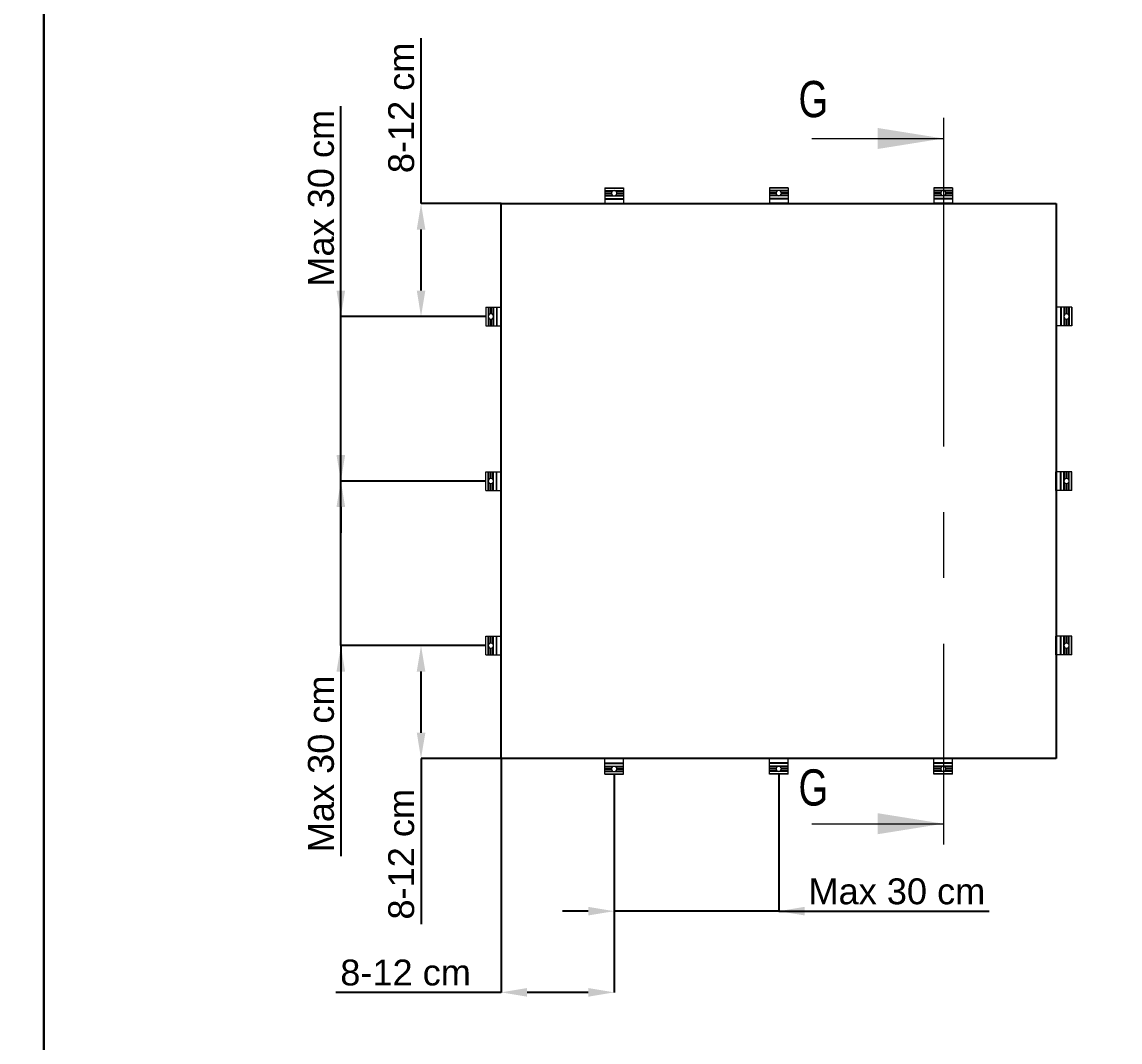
# Model space of a CAD drawing. Header units: millimetres. Extents: x 1277 to 3999, y 63 to 707.
# Drawn here: x 3787.1 to 3893.1, y 550.9 to 649.4 of the extents above; entities that cross this region are included whole.
import ezdxf

# ---------------------------------------------------------------- set-up
doc = ezdxf.new("R2010")
doc.units = ezdxf.units.MM
doc.linetypes.add('CENTER', pattern=[50.8, 31.75, -6.35, 6.35, -6.35])
doc.layers.add('ANTET', color=7, linetype='Continuous')
doc.layers.add('ANTET_K', color=179, linetype='Continuous')
doc.styles.add('SLDTEXTSTYLE3', font='TXT', dxfattribs={"width": 0.75})
doc.dimstyles.new('ISO-25$0', dxfattribs={"dimtxt": 2.5, "dimasz": 2.5, "dimexe": 1.25, "dimexo": 0.625, "dimtad": 1, "dimtxsty": 'Standard', "dimcen": 2.5, "dimadec": 0, "dimazin": 0, "dimtfac": 1, "dimtmove": 0, "dimatfit": 3, "dimfxl": 1, "dimarcsym": 0})

# ---------------------------------------------------------------- blocks, each defined once
blk = doc.blocks.new('*D41')
at = {"color": 0, "linetype": 'ByBlock', "lineweight": -2, "ltscale": 0.5}
for p, q in [((-181.9, 222.34), (-181.9, 238.33)), ((-174.15, 222.34), (-181.9, 222.34)), ((-181.9, 213.94), (-181.9, 219.84)), ((-175.65, 211.44), (-181.9, 211.44))]:
    blk.add_line(p, q, dxfattribs=at)
at = {"color": 0}
for points in [[(-181.48, 219.84), (-182.31, 219.84), (-181.9, 222.34)], [(-182.31, 213.94), (-181.48, 213.94), (-181.9, 211.44)]]:
    blk.add_solid(points, dxfattribs=at)
at = {"layer": 'Defpoints', "color": 0}
for p in [(-181.9, 222.34), (-174.15, 222.34), (-175.65, 211.44)]:
    blk.add_point(p, dxfattribs=at)
at = {"color": 0, "linetype": 'ByBlock', "insert": (-183.8, 231.59), "char_height": 2.5, "attachment_point": 5, "rotation": 90}
blk.add_mtext('{\\fArial|b0|i0|c0|p0;8-12 cm}', dxfattribs=at)
blk = doc.blocks.new('*D43')
at = {"color": 0, "linetype": 'ByBlock', "lineweight": -2, "ltscale": 0.5}
for p, q in [((-175.65, 179.65), (-181.9, 179.65)), ((-181.9, 171.24), (-181.9, 177.15)), ((-174.15, 168.74), (-181.9, 168.74)), ((-181.9, 168.74), (-181.9, 152.75))]:
    blk.add_line(p, q, dxfattribs=at)
at = {"color": 0}
for points in [[(-181.48, 177.15), (-182.31, 177.15), (-181.9, 179.65)], [(-182.31, 171.24), (-181.48, 171.24), (-181.9, 168.74)]]:
    blk.add_solid(points, dxfattribs=at)
at = {"layer": 'Defpoints', "color": 0}
for p in [(-181.9, 179.65), (-175.65, 179.65), (-174.15, 168.74)]:
    blk.add_point(p, dxfattribs=at)
at = {"color": 0, "linetype": 'ByBlock', "insert": (-183.8, 159.5), "char_height": 2.5, "attachment_point": 5, "rotation": 90}
blk.add_mtext('{\\fArial|b0|i0|c0|p0;8-12 cm}', dxfattribs=at)
blk = doc.blocks.new('*D40')
at = {"color": 0, "linetype": 'ByBlock', "lineweight": -2, "ltscale": 0.5}
for p, q in [((-189.64, 198.05), (-189.64, 200.55)), ((-175.65, 195.55), (-189.64, 195.55)), ((-189.64, 179.65), (-189.64, 195.55)), ((-181.9, 179.65), (-189.64, 179.65)), ((-189.64, 179.65), (-189.64, 159.32)), ((-189.64, 177.15), (-189.64, 174.65))]:
    blk.add_line(p, q, dxfattribs=at)
at = {"color": 0}
for points in [[(-190.06, 198.05), (-189.23, 198.05), (-189.64, 195.55)], [(-189.23, 177.15), (-190.06, 177.15), (-189.64, 179.65)]]:
    blk.add_solid(points, dxfattribs=at)
at = {"layer": 'Defpoints', "color": 0}
for p in [(-189.64, 195.55), (-175.65, 195.55), (-181.9, 179.65)]:
    blk.add_point(p, dxfattribs=at)
at = {"color": 0, "linetype": 'ByBlock', "insert": (-191.55, 168.23), "char_height": 2.5, "attachment_point": 5, "rotation": 90}
blk.add_mtext('{\\fArial|b0|i0|c0|p0;Max 30 cm}', dxfattribs=at)
blk = doc.blocks.new('*D42')
at = {"color": 0, "linetype": 'ByBlock', "lineweight": -2, "ltscale": 0.5}
for p, q in [((-189.64, 211.44), (-189.64, 231.77)), ((-189.64, 213.94), (-189.64, 216.44)), ((-181.9, 211.44), (-189.64, 211.44)), ((-189.64, 195.55), (-189.64, 211.44)), ((-175.65, 195.55), (-189.64, 195.55)), ((-189.64, 193.05), (-189.64, 190.55))]:
    blk.add_line(p, q, dxfattribs=at)
at = {"color": 0}
for points in [[(-190.06, 213.94), (-189.23, 213.94), (-189.64, 211.44)], [(-189.23, 193.05), (-190.06, 193.05), (-189.64, 195.55)]]:
    blk.add_solid(points, dxfattribs=at)
at = {"layer": 'Defpoints', "color": 0}
for p in [(-189.64, 211.44), (-181.9, 211.44), (-175.65, 195.55)]:
    blk.add_point(p, dxfattribs=at)
at = {"color": 0, "linetype": 'ByBlock', "insert": (-191.55, 222.86), "char_height": 2.5, "attachment_point": 5, "rotation": 90}
blk.add_mtext('{\\fArial|b0|i0|c0|p0;Max 30 cm}', dxfattribs=at)
blk = doc.blocks.new('*D44')
at = {"color": 0, "linetype": 'ByBlock', "lineweight": -2, "ltscale": 0.5}
for p, q in [((-174.15, 168.74), (-174.15, 146.16)), ((-163.25, 167.24), (-163.25, 146.16)), ((-174.15, 146.16), (-190.14, 146.16)), ((-165.75, 146.16), (-171.65, 146.16))]:
    blk.add_line(p, q, dxfattribs=at)
at = {"color": 0}
for points in [[(-171.65, 146.58), (-171.65, 145.74), (-174.15, 146.16)], [(-165.75, 145.74), (-165.75, 146.58), (-163.25, 146.16)]]:
    blk.add_solid(points, dxfattribs=at)
at = {"layer": 'Defpoints', "color": 0}
for p in [(-174.15, 168.74), (-163.25, 167.24), (-174.15, 146.16)]:
    blk.add_point(p, dxfattribs=at)
at = {"color": 0, "linetype": 'ByBlock', "insert": (-183.39, 148.06), "char_height": 2.5, "attachment_point": 5}
blk.add_mtext('{\\fArial|b0|i0|c0|p0;8-12 cm}', dxfattribs=at)
blk = doc.blocks.new('*D45')
at = {"color": 0, "linetype": 'ByBlock', "lineweight": -2, "ltscale": 0.5}
for p, q in [((-163.25, 167.24), (-163.25, 154)), ((-147.35, 167.24), (-147.35, 154)), ((-165.75, 154), (-168.25, 154)), ((-147.35, 154), (-163.25, 154)), ((-147.35, 154), (-127.02, 154)), ((-144.85, 154), (-142.35, 154))]:
    blk.add_line(p, q, dxfattribs=at)
at = {"color": 0}
for points in [[(-165.75, 153.59), (-165.75, 154.42), (-163.25, 154)], [(-144.85, 154.42), (-144.85, 153.59), (-147.35, 154)]]:
    blk.add_solid(points, dxfattribs=at)
at = {"layer": 'Defpoints', "color": 0}
for p in [(-163.25, 167.24), (-147.35, 167.24), (-163.25, 154)]:
    blk.add_point(p, dxfattribs=at)
at = {"color": 0, "linetype": 'ByBlock', "insert": (-135.94, 155.9), "char_height": 2.5, "attachment_point": 5}
blk.add_mtext('{\\fArial|b0|i0|c0|p0;Max 30 cm}', dxfattribs=at)
blk = doc.blocks.new('MN60SC.S.1')
at = {"layer": 'ANTET_K', "color": 252}
blk.add_lwpolyline([(9907.25, 888.56), (9907.25, 1185.56), (10117.25, 1185.56), (10117.25, 888.56)], close=True, dxfattribs=at)
blk = doc.blocks.new('Cam1ç.d')
at = {"color": 0, "linetype": 'CENTER', "lineweight": 0}
blk.add_line((-131.448, 230.633), (-131.448, 160.449), dxfattribs=at)
at = {"color": 7, "linetype": 'Continuous', "lineweight": 0}
for p, q in [((-144.148, 228.633), (-131.448, 228.633)), ((-144.148, 162.449), (-131.448, 162.449))]:
    blk.add_line(p, q, dxfattribs=at)
at = {"color": 7, "linetype": 'Continuous', "lineweight": 15}
for p, q in [((-164.149, 223.851), (-162.349, 223.851)), ((-164.149, 223.851), (-164.149, 223.831)), ((-164.149, 223.831), (-162.349, 223.831)), ((-164.149, 223.831), (-164.149, 223.609)), ((-162.349, 223.851), (-162.349, 223.831)), ((-162.349, 223.831), (-162.349, 223.609)), ((-146.449, 223.851), (-148.249, 223.851)), ((-148.249, 223.851), (-148.249, 223.831)), ((-146.449, 223.831), (-148.249, 223.831)), ((-148.249, 223.831), (-148.249, 223.609)), ((-146.449, 223.851), (-146.449, 223.831)), ((-146.449, 223.831), (-146.449, 223.609)), ((-130.559, 223.851), (-132.359, 223.851)), ((-132.359, 223.851), (-132.359, 223.831)), ((-130.559, 223.831), (-132.359, 223.831)), ((-132.359, 223.831), (-132.359, 223.609)), ((-130.559, 223.851), (-130.559, 223.831)), ((-130.559, 223.831), (-130.559, 223.609)), ((-164.149, 223.609), (-162.349, 223.609)), ((-164.149, 223.609), (-164.149, 223.565)), ((-164.149, 223.565), (-163.378, 223.565)), ((-164.149, 223.565), (-164.149, 223.551)), ((-164.149, 223.551), (-163.399, 223.551)), ((-164.149, 223.551), (-164.149, 223.381)), ((-164.149, 223.381), (-163.497, 223.381)), ((-164.149, 223.381), (-164.149, 223.351)), ((-164.149, 223.351), (-163.499, 223.351)), ((-164.149, 223.351), (-164.149, 223.321)), ((-164.149, 223.321), (-163.497, 223.321)), ((-164.149, 223.321), (-164.149, 223.151)), ((-164.149, 223.151), (-163.399, 223.151)), ((-164.149, 223.151), (-164.149, 223.137)), ((-164.149, 223.137), (-163.378, 223.137)), ((-164.149, 223.137), (-164.149, 223.092)), ((-164.149, 223.092), (-162.349, 223.092)), ((-164.149, 223.092), (-164.149, 222.351)), ((-164.149, 222.821), (-162.349, 222.821)), ((-164.149, 222.821), (-164.149, 222.802)), ((-164.149, 222.802), (-162.349, 222.802)), ((-164.149, 222.802), (-164.149, 222.793)), ((-164.149, 222.793), (-162.349, 222.793)), ((-164.149, 222.793), (-164.149, 222.775)), ((-164.149, 222.775), (-162.349, 222.775)), ((-163.12, 223.565), (-162.349, 223.565)), ((-163.12, 223.137), (-162.349, 223.137)), ((-163.099, 223.551), (-162.349, 223.551)), ((-163.099, 223.151), (-162.349, 223.151)), ((-163.001, 223.381), (-162.349, 223.381)), ((-163.001, 223.321), (-162.349, 223.321)), ((-162.999, 223.351), (-162.349, 223.351)), ((-162.349, 223.609), (-162.349, 223.565)), ((-162.349, 223.565), (-162.349, 223.551)), ((-162.349, 223.551), (-162.349, 223.381)), ((-162.349, 223.381), (-162.349, 223.351)), ((-162.349, 223.351), (-162.349, 223.321)), ((-162.349, 223.321), (-162.349, 223.151)), ((-162.349, 223.151), (-162.349, 223.137)), ((-162.349, 223.137), (-162.349, 223.092)), ((-162.349, 223.092), (-162.349, 222.821)), ((-162.349, 222.821), (-162.349, 222.802)), ((-162.349, 222.802), (-162.349, 222.793)), ((-162.349, 222.793), (-162.349, 222.775)), ((-162.349, 222.775), (-162.349, 222.351)), ((-146.449, 223.609), (-148.249, 223.609)), ((-148.249, 223.609), (-148.249, 223.565)), ((-147.478, 223.565), (-148.249, 223.565)), ((-148.249, 223.565), (-148.249, 223.551)), ((-147.499, 223.551), (-148.249, 223.551)), ((-148.249, 223.551), (-148.249, 223.381)), ((-147.597, 223.381), (-148.249, 223.381)), ((-148.249, 223.381), (-148.249, 223.351)), ((-147.599, 223.351), (-148.249, 223.351)), ((-148.249, 223.351), (-148.249, 223.321)), ((-147.597, 223.321), (-148.249, 223.321)), ((-148.249, 223.321), (-148.249, 223.151)), ((-147.499, 223.151), (-148.249, 223.151)), ((-148.249, 223.151), (-148.249, 223.137)), ((-147.478, 223.137), (-148.249, 223.137)), ((-148.249, 223.137), (-148.249, 223.092)), ((-146.449, 223.092), (-148.249, 223.092)), ((-148.249, 223.092), (-148.249, 222.821)), ((-146.449, 222.821), (-148.249, 222.821)), ((-148.249, 222.821), (-148.249, 222.802)), ((-146.449, 222.802), (-148.249, 222.802)), ((-148.249, 222.802), (-148.249, 222.793)), ((-146.449, 222.793), (-148.249, 222.793)), ((-148.249, 222.793), (-148.249, 222.775)), ((-146.449, 222.775), (-148.249, 222.775)), ((-148.249, 222.775), (-148.249, 222.351)), ((-146.449, 223.565), (-147.22, 223.565)), ((-146.449, 223.137), (-147.22, 223.137)), ((-146.449, 223.551), (-147.199, 223.551)), ((-146.449, 223.151), (-147.199, 223.151)), ((-146.449, 223.381), (-147.101, 223.381)), ((-146.449, 223.321), (-147.101, 223.321)), ((-146.449, 223.351), (-147.099, 223.351)), ((-146.449, 223.609), (-146.449, 223.565)), ((-146.449, 223.565), (-146.449, 223.551)), ((-146.449, 223.551), (-146.449, 223.381)), ((-146.449, 223.381), (-146.449, 223.351)), ((-146.449, 223.351), (-146.449, 223.321)), ((-146.449, 223.321), (-146.449, 223.151)), ((-146.449, 223.151), (-146.449, 223.137)), ((-146.449, 223.137), (-146.449, 223.092)), ((-146.449, 223.092), (-146.449, 222.351)), ((-146.449, 222.821), (-146.449, 222.802)), ((-146.449, 222.802), (-146.449, 222.793)), ((-146.449, 222.793), (-146.449, 222.775)), ((-130.559, 223.609), (-132.359, 223.609)), ((-132.359, 223.609), (-132.359, 223.565)), ((-131.588, 223.565), (-132.359, 223.565)), ((-132.359, 223.565), (-132.359, 223.551)), ((-131.609, 223.551), (-132.359, 223.551)), ((-132.359, 223.551), (-132.359, 223.381)), ((-131.707, 223.381), (-132.359, 223.381)), ((-132.359, 223.381), (-132.359, 223.351)), ((-131.709, 223.351), (-132.359, 223.351)), ((-132.359, 223.351), (-132.359, 223.321)), ((-131.707, 223.321), (-132.359, 223.321)), ((-132.359, 223.321), (-132.359, 223.151)), ((-131.609, 223.151), (-132.359, 223.151)), ((-132.359, 223.151), (-132.359, 223.137)), ((-131.588, 223.137), (-132.359, 223.137)), ((-132.359, 223.137), (-132.359, 223.092)), ((-130.559, 223.092), (-132.359, 223.092)), ((-132.359, 223.092), (-132.359, 222.821)), ((-130.559, 222.821), (-132.359, 222.821)), ((-132.359, 222.821), (-132.359, 222.802)), ((-130.559, 222.802), (-132.359, 222.802)), ((-132.359, 222.802), (-132.359, 222.793)), ((-130.559, 222.793), (-132.359, 222.793)), ((-132.359, 222.793), (-132.359, 222.775)), ((-130.559, 222.775), (-132.359, 222.775)), ((-132.359, 222.775), (-132.359, 222.351)), ((-130.559, 223.565), (-131.33, 223.565)), ((-130.559, 223.137), (-131.33, 223.137)), ((-130.559, 223.551), (-131.309, 223.551)), ((-130.559, 223.151), (-131.309, 223.151)), ((-130.559, 223.381), (-131.211, 223.381)), ((-130.559, 223.321), (-131.211, 223.321)), ((-130.559, 223.351), (-131.209, 223.351)), ((-130.559, 223.609), (-130.559, 223.565)), ((-130.559, 223.565), (-130.559, 223.551)), ((-130.559, 223.551), (-130.559, 223.381)), ((-130.559, 223.381), (-130.559, 223.351)), ((-130.559, 223.351), (-130.559, 223.321)), ((-130.559, 223.321), (-130.559, 223.151)), ((-130.559, 223.151), (-130.559, 223.137)), ((-130.559, 223.137), (-130.559, 223.092)), ((-130.559, 223.092), (-130.559, 222.351)), ((-130.559, 222.821), (-130.559, 222.802)), ((-130.559, 222.802), (-130.559, 222.793)), ((-130.559, 222.793), (-130.559, 222.775)), ((-149.504, 222.351), (-145.204, 222.351)), ((-175.649, 212.341), (-175.649, 210.541)), ((-175.649, 212.341), (-175.629, 212.341)), ((-175.629, 212.341), (-175.629, 210.541)), ((-175.629, 212.341), (-175.407, 212.341)), ((-175.407, 212.341), (-175.407, 210.541)), ((-175.407, 212.341), (-175.363, 212.341)), ((-175.363, 212.341), (-175.363, 211.57)), ((-175.363, 212.341), (-175.349, 212.341)), ((-175.349, 212.341), (-175.349, 211.591)), ((-175.349, 212.341), (-175.179, 212.341)), ((-175.179, 212.341), (-175.179, 211.689)), ((-175.179, 212.341), (-175.149, 212.341)), ((-175.149, 212.341), (-175.149, 211.691)), ((-175.149, 212.341), (-175.119, 212.341)), ((-175.119, 212.341), (-175.119, 211.689)), ((-175.119, 212.341), (-174.949, 212.341)), ((-174.949, 212.341), (-174.949, 211.591)), ((-174.949, 212.341), (-174.935, 212.341)), ((-174.935, 212.341), (-174.935, 211.57)), ((-174.935, 212.341), (-174.891, 212.341)), ((-174.891, 212.341), (-174.891, 210.541)), ((-174.891, 212.341), (-174.149, 212.341)), ((-174.619, 212.341), (-174.619, 210.541)), ((-174.619, 212.341), (-174.6, 212.341)), ((-174.6, 212.341), (-174.6, 210.541)), ((-174.6, 212.341), (-174.592, 212.341)), ((-174.592, 212.341), (-174.592, 210.541)), ((-174.592, 212.341), (-174.573, 212.341)), ((-174.573, 212.341), (-174.573, 210.541)), ((-119.807, 212.341), (-120.549, 212.341)), ((-120.125, 212.341), (-120.125, 210.541)), ((-120.106, 212.341), (-120.125, 212.341)), ((-120.106, 212.341), (-120.106, 210.541)), ((-120.098, 212.341), (-120.106, 212.341)), ((-120.098, 212.341), (-120.098, 210.541)), ((-120.079, 212.341), (-120.098, 212.341)), ((-120.079, 212.341), (-120.079, 210.541)), ((-119.807, 212.341), (-119.807, 210.541)), ((-119.763, 212.341), (-119.807, 212.341)), ((-119.763, 212.341), (-119.763, 211.57)), ((-119.749, 212.341), (-119.763, 212.341)), ((-119.749, 212.341), (-119.749, 211.591)), ((-119.579, 212.341), (-119.749, 212.341)), ((-119.579, 212.341), (-119.579, 211.689)), ((-119.549, 212.341), (-119.579, 212.341)), ((-119.549, 212.341), (-119.549, 211.691)), ((-119.519, 212.341), (-119.549, 212.341)), ((-119.519, 212.341), (-119.519, 211.689)), ((-119.349, 212.341), (-119.519, 212.341)), ((-119.349, 212.341), (-119.349, 211.591)), ((-119.335, 212.341), (-119.349, 212.341)), ((-119.335, 212.341), (-119.335, 211.57)), ((-119.291, 212.341), (-119.335, 212.341)), ((-119.291, 212.341), (-119.291, 210.541)), ((-119.069, 212.341), (-119.291, 212.341)), ((-119.069, 212.341), (-119.069, 210.541)), ((-119.049, 212.341), (-119.069, 212.341)), ((-119.049, 212.341), (-119.049, 210.541)), ((-175.363, 211.312), (-175.363, 210.541)), ((-175.349, 211.291), (-175.349, 210.541)), ((-175.179, 211.193), (-175.179, 210.541)), ((-175.149, 211.191), (-175.149, 210.541)), ((-175.119, 211.193), (-175.119, 210.541)), ((-174.949, 211.291), (-174.949, 210.541)), ((-174.935, 211.312), (-174.935, 210.541)), ((-119.763, 211.312), (-119.763, 210.541)), ((-119.749, 211.291), (-119.749, 210.541)), ((-119.579, 211.193), (-119.579, 210.541)), ((-119.549, 211.191), (-119.549, 210.541)), ((-119.519, 211.193), (-119.519, 210.541)), ((-119.349, 211.291), (-119.349, 210.541)), ((-119.335, 211.312), (-119.335, 210.541)), ((-175.649, 210.541), (-175.629, 210.541)), ((-175.629, 210.541), (-175.407, 210.541)), ((-175.407, 210.541), (-175.363, 210.541)), ((-175.363, 210.541), (-175.349, 210.541)), ((-175.349, 210.541), (-175.179, 210.541)), ((-175.179, 210.541), (-175.149, 210.541)), ((-175.149, 210.541), (-175.119, 210.541)), ((-175.119, 210.541), (-174.949, 210.541)), ((-174.949, 210.541), (-174.935, 210.541)), ((-174.935, 210.541), (-174.891, 210.541)), ((-174.891, 210.541), (-174.619, 210.541)), ((-174.619, 210.541), (-174.6, 210.541)), ((-174.6, 210.541), (-174.592, 210.541)), ((-174.592, 210.541), (-174.573, 210.541)), ((-174.573, 210.541), (-174.149, 210.541)), ((-120.125, 210.541), (-120.549, 210.541)), ((-120.106, 210.541), (-120.125, 210.541)), ((-120.098, 210.541), (-120.106, 210.541)), ((-120.079, 210.541), (-120.098, 210.541)), ((-119.807, 210.541), (-120.079, 210.541)), ((-119.763, 210.541), (-119.807, 210.541)), ((-119.749, 210.541), (-119.763, 210.541)), ((-119.579, 210.541), (-119.749, 210.541)), ((-119.549, 210.541), (-119.579, 210.541)), ((-119.519, 210.541), (-119.549, 210.541)), ((-119.349, 210.541), (-119.519, 210.541)), ((-119.335, 210.541), (-119.349, 210.541)), ((-119.291, 210.541), (-119.335, 210.541)), ((-119.069, 210.541), (-119.291, 210.541)), ((-119.049, 210.541), (-119.069, 210.541)), ((-174.149, 197.696), (-174.149, 193.396)), ((-120.549, 197.696), (-120.549, 193.396)), ((-175.649, 194.646), (-175.649, 196.446)), ((-175.649, 196.446), (-175.629, 196.446)), ((-175.629, 194.646), (-175.629, 196.446)), ((-175.629, 196.446), (-175.407, 196.446)), ((-175.407, 194.646), (-175.407, 196.446)), ((-175.407, 196.446), (-175.363, 196.446)), ((-175.363, 195.675), (-175.363, 196.446)), ((-175.363, 196.446), (-175.349, 196.446)), ((-175.349, 195.696), (-175.349, 196.446)), ((-175.349, 196.446), (-175.179, 196.446)), ((-175.179, 195.794), (-175.179, 196.446)), ((-175.179, 196.446), (-175.149, 196.446)), ((-175.149, 195.796), (-175.149, 196.446)), ((-175.149, 196.446), (-175.119, 196.446)), ((-175.119, 195.794), (-175.119, 196.446)), ((-175.119, 196.446), (-174.949, 196.446)), ((-174.949, 195.696), (-174.949, 196.446)), ((-174.949, 196.446), (-174.935, 196.446)), ((-174.935, 195.675), (-174.935, 196.446)), ((-174.935, 196.446), (-174.891, 196.446)), ((-174.891, 194.646), (-174.891, 196.446)), ((-174.891, 196.446), (-174.619, 196.446)), ((-174.619, 194.646), (-174.619, 196.446)), ((-174.619, 196.446), (-174.6, 196.446)), ((-174.6, 194.646), (-174.6, 196.446)), ((-174.6, 196.446), (-174.592, 196.446)), ((-174.592, 194.646), (-174.592, 196.446)), ((-174.592, 196.446), (-174.573, 196.446)), ((-174.573, 194.646), (-174.573, 196.446)), ((-174.573, 196.446), (-174.149, 196.446)), ((-120.125, 196.446), (-120.549, 196.446)), ((-120.125, 194.646), (-120.125, 196.446)), ((-120.106, 196.446), (-120.125, 196.446)), ((-120.106, 194.646), (-120.106, 196.446)), ((-120.098, 196.446), (-120.106, 196.446)), ((-120.098, 194.646), (-120.098, 196.446)), ((-120.079, 196.446), (-120.098, 196.446)), ((-120.079, 194.646), (-120.079, 196.446)), ((-119.807, 196.446), (-120.079, 196.446)), ((-119.807, 194.646), (-119.807, 196.446)), ((-119.763, 196.446), (-119.807, 196.446)), ((-119.763, 195.675), (-119.763, 196.446)), ((-119.749, 196.446), (-119.763, 196.446)), ((-119.749, 195.696), (-119.749, 196.446)), ((-119.579, 196.446), (-119.749, 196.446)), ((-119.579, 195.794), (-119.579, 196.446)), ((-119.549, 196.446), (-119.579, 196.446)), ((-119.549, 195.796), (-119.549, 196.446)), ((-119.519, 196.446), (-119.549, 196.446)), ((-119.519, 195.794), (-119.519, 196.446)), ((-119.349, 196.446), (-119.519, 196.446)), ((-119.349, 195.696), (-119.349, 196.446)), ((-119.335, 196.446), (-119.349, 196.446)), ((-119.335, 195.675), (-119.335, 196.446)), ((-119.291, 196.446), (-119.335, 196.446)), ((-119.291, 194.646), (-119.291, 196.446)), ((-119.069, 196.446), (-119.291, 196.446)), ((-119.069, 194.646), (-119.069, 196.446)), ((-119.049, 196.446), (-119.069, 196.446)), ((-119.049, 194.646), (-119.049, 196.446)), ((-175.363, 194.646), (-175.363, 195.417)), ((-175.349, 194.646), (-175.349, 195.396)), ((-175.179, 194.646), (-175.179, 195.298)), ((-175.149, 194.646), (-175.149, 195.296)), ((-175.119, 194.646), (-175.119, 195.298)), ((-174.949, 194.646), (-174.949, 195.396)), ((-174.935, 194.646), (-174.935, 195.417)), ((-119.763, 194.646), (-119.763, 195.417)), ((-119.749, 194.646), (-119.749, 195.396)), ((-119.579, 194.646), (-119.579, 195.298)), ((-119.549, 194.646), (-119.549, 195.296)), ((-119.519, 194.646), (-119.519, 195.298)), ((-119.349, 194.646), (-119.349, 195.396)), ((-119.335, 194.646), (-119.335, 195.417)), ((-175.649, 194.646), (-175.629, 194.646)), ((-175.629, 194.646), (-175.407, 194.646)), ((-175.407, 194.646), (-175.363, 194.646)), ((-175.363, 194.646), (-175.349, 194.646)), ((-175.349, 194.646), (-175.179, 194.646)), ((-175.179, 194.646), (-175.149, 194.646)), ((-175.149, 194.646), (-175.119, 194.646)), ((-175.119, 194.646), (-174.949, 194.646)), ((-174.949, 194.646), (-174.935, 194.646)), ((-174.935, 194.646), (-174.891, 194.646)), ((-174.891, 194.646), (-174.149, 194.646)), ((-174.619, 194.646), (-174.6, 194.646)), ((-174.6, 194.646), (-174.592, 194.646)), ((-174.592, 194.646), (-174.573, 194.646)), ((-119.807, 194.646), (-120.549, 194.646)), ((-120.106, 194.646), (-120.125, 194.646)), ((-120.098, 194.646), (-120.106, 194.646)), ((-120.079, 194.646), (-120.098, 194.646)), ((-119.763, 194.646), (-119.807, 194.646)), ((-119.749, 194.646), (-119.763, 194.646)), ((-119.579, 194.646), (-119.749, 194.646)), ((-119.549, 194.646), (-119.579, 194.646)), ((-119.519, 194.646), (-119.549, 194.646)), ((-119.349, 194.646), (-119.519, 194.646)), ((-119.335, 194.646), (-119.349, 194.646)), ((-119.291, 194.646), (-119.335, 194.646)), ((-119.069, 194.646), (-119.291, 194.646)), ((-119.049, 194.646), (-119.069, 194.646)), ((-175.649, 178.751), (-175.649, 180.551)), ((-175.649, 180.551), (-175.629, 180.551)), ((-175.629, 178.751), (-175.629, 180.551)), ((-175.629, 180.551), (-175.407, 180.551)), ((-175.407, 178.751), (-175.407, 180.551)), ((-175.407, 180.551), (-175.363, 180.551)), ((-175.363, 179.78), (-175.363, 180.551)), ((-175.363, 180.551), (-175.349, 180.551)), ((-175.349, 179.801), (-175.349, 180.551)), ((-175.349, 180.551), (-175.179, 180.551)), ((-175.179, 179.899), (-175.179, 180.551)), ((-175.179, 180.551), (-175.149, 180.551)), ((-175.149, 179.901), (-175.149, 180.551)), ((-175.149, 180.551), (-175.119, 180.551)), ((-175.119, 179.899), (-175.119, 180.551)), ((-175.119, 180.551), (-174.949, 180.551)), ((-174.949, 179.801), (-174.949, 180.551)), ((-174.949, 180.551), (-174.935, 180.551)), ((-174.935, 179.78), (-174.935, 180.551)), ((-174.935, 180.551), (-174.891, 180.551)), ((-174.891, 178.751), (-174.891, 180.551)), ((-174.891, 180.551), (-174.619, 180.551)), ((-174.619, 178.751), (-174.619, 180.551)), ((-174.619, 180.551), (-174.6, 180.551)), ((-174.6, 178.751), (-174.6, 180.551)), ((-174.6, 180.551), (-174.592, 180.551)), ((-174.592, 178.751), (-174.592, 180.551)), ((-174.592, 180.551), (-174.573, 180.551)), ((-174.573, 178.751), (-174.573, 180.551)), ((-174.573, 180.551), (-174.149, 180.551)), ((-120.125, 180.551), (-120.549, 180.551)), ((-120.125, 178.751), (-120.125, 180.551)), ((-120.106, 180.551), (-120.125, 180.551)), ((-120.106, 178.751), (-120.106, 180.551)), ((-120.098, 180.551), (-120.106, 180.551)), ((-120.098, 178.751), (-120.098, 180.551)), ((-120.079, 180.551), (-120.098, 180.551)), ((-120.079, 178.751), (-120.079, 180.551)), ((-119.807, 180.551), (-120.079, 180.551)), ((-119.807, 178.751), (-119.807, 180.551)), ((-119.763, 180.551), (-119.807, 180.551)), ((-119.763, 179.78), (-119.763, 180.551)), ((-119.749, 180.551), (-119.763, 180.551)), ((-119.749, 179.801), (-119.749, 180.551)), ((-119.579, 180.551), (-119.749, 180.551)), ((-119.579, 179.899), (-119.579, 180.551)), ((-119.549, 180.551), (-119.579, 180.551)), ((-119.549, 179.901), (-119.549, 180.551)), ((-119.519, 180.551), (-119.549, 180.551)), ((-119.519, 179.899), (-119.519, 180.551)), ((-119.349, 180.551), (-119.519, 180.551)), ((-119.349, 179.801), (-119.349, 180.551)), ((-119.335, 180.551), (-119.349, 180.551)), ((-119.335, 179.78), (-119.335, 180.551)), ((-119.291, 180.551), (-119.335, 180.551)), ((-119.291, 178.751), (-119.291, 180.551)), ((-119.069, 180.551), (-119.291, 180.551)), ((-119.069, 178.751), (-119.069, 180.551)), ((-119.049, 180.551), (-119.069, 180.551)), ((-119.049, 178.751), (-119.049, 180.551)), ((-175.363, 178.751), (-175.363, 179.522)), ((-175.349, 178.751), (-175.349, 179.501)), ((-175.179, 178.751), (-175.179, 179.403)), ((-175.149, 178.751), (-175.149, 179.401)), ((-175.119, 178.751), (-175.119, 179.403)), ((-174.949, 178.751), (-174.949, 179.501)), ((-174.935, 178.751), (-174.935, 179.522)), ((-119.763, 178.751), (-119.763, 179.522)), ((-119.749, 178.751), (-119.749, 179.501)), ((-119.579, 178.751), (-119.579, 179.403)), ((-119.549, 178.751), (-119.549, 179.401)), ((-119.519, 178.751), (-119.519, 179.403)), ((-119.349, 178.751), (-119.349, 179.501)), ((-119.335, 178.751), (-119.335, 179.522)), ((-175.649, 178.751), (-175.629, 178.751)), ((-175.629, 178.751), (-175.407, 178.751)), ((-175.407, 178.751), (-175.363, 178.751)), ((-175.363, 178.751), (-175.349, 178.751)), ((-175.349, 178.751), (-175.179, 178.751)), ((-175.179, 178.751), (-175.149, 178.751)), ((-175.149, 178.751), (-175.119, 178.751)), ((-175.119, 178.751), (-174.949, 178.751)), ((-174.949, 178.751), (-174.935, 178.751)), ((-174.935, 178.751), (-174.891, 178.751)), ((-174.891, 178.751), (-174.149, 178.751)), ((-174.619, 178.751), (-174.6, 178.751)), ((-174.6, 178.751), (-174.592, 178.751)), ((-174.592, 178.751), (-174.573, 178.751)), ((-119.807, 178.751), (-120.549, 178.751)), ((-120.106, 178.751), (-120.125, 178.751)), ((-120.098, 178.751), (-120.106, 178.751)), ((-120.079, 178.751), (-120.098, 178.751)), ((-119.763, 178.751), (-119.807, 178.751)), ((-119.749, 178.751), (-119.763, 178.751)), ((-119.579, 178.751), (-119.749, 178.751)), ((-119.549, 178.751), (-119.579, 178.751)), ((-119.519, 178.751), (-119.549, 178.751)), ((-119.349, 178.751), (-119.519, 178.751)), ((-119.335, 178.751), (-119.349, 178.751)), ((-119.291, 178.751), (-119.335, 178.751)), ((-119.069, 178.751), (-119.291, 178.751)), ((-119.049, 178.751), (-119.069, 178.751)), ((-164.149, 167.999), (-164.149, 168.741)), ((-162.349, 168.317), (-162.349, 168.741)), ((-149.504, 168.741), (-145.204, 168.741)), ((-148.249, 168.317), (-148.249, 168.741)), ((-146.449, 167.999), (-146.449, 168.741)), ((-132.359, 168.317), (-132.359, 168.741)), ((-130.559, 167.999), (-130.559, 168.741)), ((-164.149, 168.317), (-162.349, 168.317)), ((-164.149, 168.299), (-164.149, 168.317)), ((-164.149, 168.299), (-162.349, 168.299)), ((-164.149, 168.29), (-164.149, 168.299)), ((-164.149, 168.29), (-162.349, 168.29)), ((-164.149, 168.271), (-164.149, 168.29)), ((-164.149, 168.271), (-162.349, 168.271)), ((-164.149, 167.999), (-162.349, 167.999)), ((-164.149, 167.955), (-164.149, 167.999)), ((-164.149, 167.955), (-163.378, 167.955)), ((-164.149, 167.941), (-164.149, 167.955)), ((-164.149, 167.941), (-163.399, 167.941)), ((-164.149, 167.771), (-164.149, 167.941)), ((-164.149, 167.771), (-163.497, 167.771)), ((-164.149, 167.741), (-164.149, 167.771)), ((-164.149, 167.741), (-163.499, 167.741)), ((-164.149, 167.711), (-164.149, 167.741)), ((-164.149, 167.711), (-163.497, 167.711)), ((-164.149, 167.541), (-164.149, 167.711)), ((-163.12, 167.955), (-162.349, 167.955)), ((-163.099, 167.941), (-162.349, 167.941)), ((-163.001, 167.771), (-162.349, 167.771)), ((-163.001, 167.711), (-162.349, 167.711)), ((-162.999, 167.741), (-162.349, 167.741)), ((-162.349, 168.299), (-162.349, 168.317)), ((-162.349, 168.29), (-162.349, 168.299)), ((-162.349, 168.271), (-162.349, 168.29)), ((-162.349, 167.999), (-162.349, 168.271)), ((-162.349, 167.955), (-162.349, 167.999)), ((-162.349, 167.941), (-162.349, 167.955)), ((-162.349, 167.771), (-162.349, 167.941)), ((-162.349, 167.741), (-162.349, 167.771)), ((-162.349, 167.711), (-162.349, 167.741)), ((-162.349, 167.541), (-162.349, 167.711)), ((-146.449, 168.317), (-148.249, 168.317)), ((-148.249, 168.299), (-148.249, 168.317)), ((-146.449, 168.299), (-148.249, 168.299)), ((-148.249, 168.29), (-148.249, 168.299)), ((-146.449, 168.29), (-148.249, 168.29)), ((-148.249, 168.271), (-148.249, 168.29)), ((-146.449, 168.271), (-148.249, 168.271)), ((-148.249, 167.999), (-148.249, 168.271)), ((-146.449, 167.999), (-148.249, 167.999)), ((-148.249, 167.955), (-148.249, 167.999)), ((-147.478, 167.955), (-148.249, 167.955)), ((-148.249, 167.941), (-148.249, 167.955)), ((-147.499, 167.941), (-148.249, 167.941)), ((-148.249, 167.771), (-148.249, 167.941)), ((-147.597, 167.771), (-148.249, 167.771)), ((-148.249, 167.741), (-148.249, 167.771)), ((-147.599, 167.741), (-148.249, 167.741)), ((-148.249, 167.711), (-148.249, 167.741)), ((-147.597, 167.711), (-148.249, 167.711)), ((-148.249, 167.541), (-148.249, 167.711)), ((-146.449, 167.955), (-147.22, 167.955)), ((-146.449, 167.941), (-147.199, 167.941)), ((-146.449, 167.771), (-147.101, 167.771)), ((-146.449, 167.711), (-147.101, 167.711)), ((-146.449, 167.741), (-147.099, 167.741)), ((-146.449, 168.299), (-146.449, 168.317)), ((-146.449, 168.29), (-146.449, 168.299)), ((-146.449, 168.271), (-146.449, 168.29)), ((-146.449, 167.955), (-146.449, 167.999)), ((-146.449, 167.941), (-146.449, 167.955)), ((-146.449, 167.771), (-146.449, 167.941)), ((-146.449, 167.741), (-146.449, 167.771)), ((-146.449, 167.711), (-146.449, 167.741)), ((-146.449, 167.541), (-146.449, 167.711)), ((-130.559, 168.317), (-132.359, 168.317)), ((-132.359, 168.299), (-132.359, 168.317)), ((-130.559, 168.299), (-132.359, 168.299)), ((-132.359, 168.29), (-132.359, 168.299)), ((-130.559, 168.29), (-132.359, 168.29)), ((-132.359, 168.271), (-132.359, 168.29)), ((-130.559, 168.271), (-132.359, 168.271)), ((-132.359, 167.999), (-132.359, 168.271)), ((-130.559, 167.999), (-132.359, 167.999)), ((-132.359, 167.955), (-132.359, 167.999)), ((-131.588, 167.955), (-132.359, 167.955)), ((-132.359, 167.941), (-132.359, 167.955)), ((-131.609, 167.941), (-132.359, 167.941)), ((-132.359, 167.771), (-132.359, 167.941)), ((-131.707, 167.771), (-132.359, 167.771)), ((-132.359, 167.741), (-132.359, 167.771)), ((-131.709, 167.741), (-132.359, 167.741)), ((-132.359, 167.711), (-132.359, 167.741)), ((-131.707, 167.711), (-132.359, 167.711)), ((-132.359, 167.541), (-132.359, 167.711)), ((-130.559, 167.955), (-131.33, 167.955)), ((-130.559, 167.941), (-131.309, 167.941)), ((-130.559, 167.771), (-131.211, 167.771)), ((-130.559, 167.711), (-131.211, 167.711)), ((-130.559, 167.741), (-131.209, 167.741)), ((-130.559, 168.299), (-130.559, 168.317)), ((-130.559, 168.29), (-130.559, 168.299)), ((-130.559, 168.271), (-130.559, 168.29)), ((-130.559, 167.955), (-130.559, 167.999)), ((-130.559, 167.941), (-130.559, 167.955)), ((-130.559, 167.771), (-130.559, 167.941)), ((-130.559, 167.741), (-130.559, 167.771)), ((-130.559, 167.711), (-130.559, 167.741)), ((-130.559, 167.541), (-130.559, 167.711)), ((-164.149, 167.541), (-163.399, 167.541)), ((-164.149, 167.527), (-164.149, 167.541)), ((-164.149, 167.527), (-163.378, 167.527)), ((-164.149, 167.483), (-164.149, 167.527)), ((-164.149, 167.483), (-162.349, 167.483)), ((-164.149, 167.261), (-164.149, 167.483)), ((-164.149, 167.261), (-162.349, 167.261)), ((-164.149, 167.241), (-164.149, 167.261)), ((-164.149, 167.241), (-162.349, 167.241)), ((-163.12, 167.527), (-162.349, 167.527)), ((-163.099, 167.541), (-162.349, 167.541)), ((-162.349, 167.527), (-162.349, 167.541)), ((-162.349, 167.483), (-162.349, 167.527)), ((-162.349, 167.261), (-162.349, 167.483)), ((-162.349, 167.241), (-162.349, 167.261)), ((-147.499, 167.541), (-148.249, 167.541)), ((-148.249, 167.527), (-148.249, 167.541)), ((-147.478, 167.527), (-148.249, 167.527)), ((-148.249, 167.483), (-148.249, 167.527)), ((-146.449, 167.483), (-148.249, 167.483)), ((-148.249, 167.261), (-148.249, 167.483)), ((-146.449, 167.261), (-148.249, 167.261)), ((-148.249, 167.241), (-148.249, 167.261)), ((-146.449, 167.241), (-148.249, 167.241)), ((-146.449, 167.527), (-147.22, 167.527)), ((-146.449, 167.541), (-147.199, 167.541)), ((-146.449, 167.527), (-146.449, 167.541)), ((-146.449, 167.483), (-146.449, 167.527)), ((-146.449, 167.261), (-146.449, 167.483)), ((-146.449, 167.241), (-146.449, 167.261)), ((-131.609, 167.541), (-132.359, 167.541)), ((-132.359, 167.527), (-132.359, 167.541)), ((-131.588, 167.527), (-132.359, 167.527)), ((-132.359, 167.483), (-132.359, 167.527)), ((-130.559, 167.483), (-132.359, 167.483)), ((-132.359, 167.261), (-132.359, 167.483)), ((-130.559, 167.261), (-132.359, 167.261)), ((-132.359, 167.241), (-132.359, 167.261)), ((-130.559, 167.241), (-132.359, 167.241)), ((-130.559, 167.527), (-131.33, 167.527)), ((-130.559, 167.541), (-131.309, 167.541)), ((-130.559, 167.527), (-130.559, 167.541)), ((-130.559, 167.483), (-130.559, 167.527)), ((-130.559, 167.261), (-130.559, 167.483)), ((-130.559, 167.241), (-130.559, 167.261))]:
    blk.add_line(p, q, dxfattribs=at)
at = {"color": 140}
for p, q in [((-174.149, 222.341), (-120.549, 222.341)), ((-174.149, 168.741), (-174.149, 222.341)), ((-120.549, 222.341), (-120.549, 168.741)), ((-120.549, 168.741), (-174.149, 168.741))]:
    blk.add_line(p, q, dxfattribs=at)
for p, q in [((-146.449, 222.351), (-148.249, 222.351)), ((-130.559, 222.351), (-132.359, 222.351)), ((-174.149, 194.646), (-174.149, 196.446)), ((-120.549, 194.646), (-120.549, 196.446)), ((-174.149, 178.751), (-174.149, 180.551)), ((-120.549, 178.751), (-120.549, 180.551)), ((-146.449, 168.741), (-148.249, 168.741)), ((-130.559, 168.741), (-132.359, 168.741))]:
    blk.add_line(p, q)
at = {"color": 7, "linetype": 'Continuous', "lineweight": 15}
for centre, start, end in [((-163.249, 223.351), 173.1079, 180), ((-163.249, 223.351), 180, 186.8921), ((-163.249, 223.351), 126.8699, 173.1079), ((-163.249, 223.351), 186.8921, 233.1301), ((-163.249, 223.351), 58.93346, 121.06654), ((-163.249, 223.351), 238.93346, 301.06654), ((-163.249, 223.351), 6.8921, 53.1301), ((-163.249, 223.351), 306.8699, 353.1079), ((-163.249, 223.351), 0, 6.8921), ((-163.249, 223.351), 353.1079, 0), ((-147.349, 223.351), 173.1079, 180), ((-147.349, 223.351), 180, 186.8921), ((-147.349, 223.351), 126.8699, 173.1079), ((-147.349, 223.351), 186.8921, 233.1301), ((-147.349, 223.351), 58.93346, 121.06654), ((-147.349, 223.351), 238.93346, 301.06654), ((-147.349, 223.351), 6.8921, 53.1301), ((-147.349, 223.351), 306.8699, 353.1079), ((-147.349, 223.351), 0, 6.8921), ((-147.349, 223.351), 353.1079, 0), ((-131.459, 223.351), 173.1079, 180), ((-131.459, 223.351), 180, 186.8921), ((-131.459, 223.351), 126.8699, 173.1079), ((-131.459, 223.351), 186.8921, 233.1301), ((-131.459, 223.351), 58.93346, 121.06654), ((-131.459, 223.351), 238.93346, 301.06654), ((-131.459, 223.351), 6.8921, 53.1301), ((-131.459, 223.351), 306.8699, 353.1079), ((-131.459, 223.351), 0, 6.8921), ((-131.459, 223.351), 353.1079, 0), ((-175.149, 211.441), 148.93346, 211.06654), ((-175.149, 211.441), 96.8921, 143.1301), ((-175.149, 211.441), 216.8699, 263.1079), ((-175.149, 211.441), 90, 96.8921), ((-175.149, 211.441), 263.1079, 270), ((-175.149, 211.441), 83.1079, 90), ((-175.149, 211.441), 270, 276.8921), ((-175.149, 211.441), 36.8699, 83.1079), ((-175.149, 211.441), 276.8921, 323.1301), ((-175.149, 211.441), 328.93346, 31.06654), ((-119.549, 211.441), 148.93346, 211.06654), ((-119.549, 211.441), 96.8921, 143.1301), ((-119.549, 211.441), 216.8699, 263.1079), ((-119.549, 211.441), 90, 96.8921), ((-119.549, 211.441), 263.1079, 270), ((-119.549, 211.441), 83.1079, 90), ((-119.549, 211.441), 270, 276.8921), ((-119.549, 211.441), 36.8699, 83.1079), ((-119.549, 211.441), 276.8921, 323.1301), ((-119.549, 211.441), 328.93346, 31.06654), ((-175.149, 195.546), 148.93346, 211.06654), ((-175.149, 195.546), 96.8921, 143.1301), ((-175.149, 195.546), 216.8699, 263.1079), ((-175.149, 195.546), 90, 96.8921), ((-175.149, 195.546), 263.1079, 270), ((-175.149, 195.546), 83.1079, 90), ((-175.149, 195.546), 270, 276.8921), ((-175.149, 195.546), 36.8699, 83.1079), ((-175.149, 195.546), 276.8921, 323.1301), ((-175.149, 195.546), 328.93346, 31.06654), ((-119.549, 195.546), 148.93346, 211.06654), ((-119.549, 195.546), 96.8921, 143.1301), ((-119.549, 195.546), 216.8699, 263.1079), ((-119.549, 195.546), 90, 96.8921), ((-119.549, 195.546), 263.1079, 270), ((-119.549, 195.546), 83.1079, 90), ((-119.549, 195.546), 270, 276.8921), ((-119.549, 195.546), 36.8699, 83.1079), ((-119.549, 195.546), 276.8921, 323.1301), ((-119.549, 195.546), 328.93346, 31.06654), ((-175.149, 179.651), 148.93346, 211.06654), ((-175.149, 179.651), 96.8921, 143.1301), ((-175.149, 179.651), 216.8699, 263.1079), ((-175.149, 179.651), 90, 96.8921), ((-175.149, 179.651), 263.1079, 270), ((-175.149, 179.651), 83.1079, 90), ((-175.149, 179.651), 270, 276.8921), ((-175.149, 179.651), 36.8699, 83.1079), ((-175.149, 179.651), 276.8921, 323.1301), ((-175.149, 179.651), 328.93346, 31.06654), ((-119.549, 179.651), 148.93346, 211.06654), ((-119.549, 179.651), 96.8921, 143.1301), ((-119.549, 179.651), 216.8699, 263.1079), ((-119.549, 179.651), 90, 96.8921), ((-119.549, 179.651), 263.1079, 270), ((-119.549, 179.651), 83.1079, 90), ((-119.549, 179.651), 270, 276.8921), ((-119.549, 179.651), 36.8699, 83.1079), ((-119.549, 179.651), 276.8921, 323.1301), ((-119.549, 179.651), 328.93346, 31.06654), ((-163.249, 167.741), 173.1079, 180), ((-163.249, 167.741), 180, 186.8921), ((-163.249, 167.741), 126.8699, 173.1079), ((-163.249, 167.741), 186.8921, 233.1301), ((-163.249, 167.741), 58.93346, 121.06654), ((-163.249, 167.741), 6.8921, 53.1301), ((-163.249, 167.741), 306.8699, 353.1079), ((-163.249, 167.741), 0, 6.8921), ((-163.249, 167.741), 353.1079, 0), ((-147.349, 167.741), 173.1079, 180), ((-147.349, 167.741), 180, 186.8921), ((-147.349, 167.741), 126.8699, 173.1079), ((-147.349, 167.741), 186.8921, 233.1301), ((-147.349, 167.741), 58.93346, 121.06654), ((-147.349, 167.741), 6.8921, 53.1301), ((-147.349, 167.741), 306.8699, 353.1079), ((-147.349, 167.741), 0, 6.8921), ((-147.349, 167.741), 353.1079, 0), ((-131.459, 167.741), 173.1079, 180), ((-131.459, 167.741), 180, 186.8921), ((-131.459, 167.741), 126.8699, 173.1079), ((-131.459, 167.741), 186.8921, 233.1301), ((-131.459, 167.741), 58.93346, 121.06654), ((-131.459, 167.741), 6.8921, 53.1301), ((-131.459, 167.741), 306.8699, 353.1079), ((-131.459, 167.741), 0, 6.8921), ((-131.459, 167.741), 353.1079, 0), ((-163.249, 167.741), 238.93346, 301.06654), ((-147.349, 167.741), 238.93346, 301.06654), ((-131.459, 167.741), 238.93346, 301.06654)]:
    blk.add_arc(centre, 0.25, start, end, dxfattribs=at)
for points, knots in [([(-163.378, 223.565), (-163.382, 223.562), (-163.389, 223.558), (-163.396, 223.553), (-163.399, 223.551)], [0, 0, 0, 0, 0.6321906, 1, 1, 1, 1]), ([(-163.399, 223.151), (-163.394, 223.147), (-163.387, 223.142), (-163.38, 223.138), (-163.378, 223.137)], [0, 0, 0, 0, 0.7335025, 1, 1, 1, 1]), ([(-163.099, 223.551), (-163.104, 223.554), (-163.111, 223.56), (-163.118, 223.564), (-163.12, 223.565)], [0, 0, 0, 0, 0.7335025, 1, 1, 1, 1]), ([(-163.12, 223.137), (-163.116, 223.139), (-163.109, 223.144), (-163.102, 223.149), (-163.099, 223.151)], [0, 0, 0, 0, 0.6321906, 1, 1, 1, 1]), ([(-147.499, 223.551), (-147.494, 223.554), (-147.487, 223.56), (-147.48, 223.564), (-147.478, 223.565)], [0, 0, 0, 0, 0.7335025, 1, 1, 1, 1]), ([(-147.478, 223.137), (-147.482, 223.139), (-147.489, 223.144), (-147.496, 223.149), (-147.499, 223.151)], [0, 0, 0, 0, 0.6321906, 1, 1, 1, 1]), ([(-147.22, 223.565), (-147.216, 223.562), (-147.209, 223.558), (-147.202, 223.553), (-147.199, 223.551)], [0, 0, 0, 0, 0.6321906, 1, 1, 1, 1]), ([(-147.199, 223.151), (-147.204, 223.147), (-147.211, 223.142), (-147.218, 223.138), (-147.22, 223.137)], [0, 0, 0, 0, 0.7335025, 1, 1, 1, 1]), ([(-131.609, 223.551), (-131.603, 223.554), (-131.596, 223.56), (-131.59, 223.564), (-131.588, 223.565)], [0, 0, 0, 0, 0.7335025, 1, 1, 1, 1]), ([(-131.588, 223.137), (-131.592, 223.139), (-131.599, 223.144), (-131.606, 223.149), (-131.609, 223.151)], [0, 0, 0, 0, 0.6321906, 1, 1, 1, 1]), ([(-131.33, 223.565), (-131.325, 223.562), (-131.318, 223.558), (-131.311, 223.553), (-131.309, 223.551)], [0, 0, 0, 0, 0.6321906, 1, 1, 1, 1]), ([(-131.309, 223.151), (-131.314, 223.147), (-131.321, 223.142), (-131.328, 223.138), (-131.33, 223.137)], [0, 0, 0, 0, 0.7335025, 1, 1, 1, 1]), ([(-175.363, 211.57), (-175.36, 211.575), (-175.356, 211.581), (-175.351, 211.589), (-175.349, 211.591)], [0, 0, 0, 0, 0.6321906, 1, 1, 1, 1]), ([(-175.349, 211.291), (-175.353, 211.296), (-175.358, 211.304), (-175.362, 211.31), (-175.363, 211.312)], [0, 0, 0, 0, 0.7335025, 1, 1, 1, 1]), ([(-174.949, 211.591), (-174.945, 211.586), (-174.94, 211.579), (-174.936, 211.572), (-174.935, 211.57)], [0, 0, 0, 0, 0.7335025, 1, 1, 1, 1]), ([(-174.935, 211.312), (-174.938, 211.308), (-174.942, 211.301), (-174.947, 211.294), (-174.949, 211.291)], [0, 0, 0, 0, 0.6321906, 1, 1, 1, 1]), ([(-119.749, 211.591), (-119.753, 211.586), (-119.758, 211.579), (-119.762, 211.572), (-119.763, 211.57)], [0, 0, 0, 0, 0.7335025, 1, 1, 1, 1]), ([(-119.763, 211.312), (-119.76, 211.308), (-119.756, 211.301), (-119.751, 211.294), (-119.749, 211.291)], [0, 0, 0, 0, 0.6321906, 1, 1, 1, 1]), ([(-119.335, 211.57), (-119.338, 211.575), (-119.342, 211.581), (-119.347, 211.589), (-119.349, 211.591)], [0, 0, 0, 0, 0.6321906, 1, 1, 1, 1]), ([(-119.349, 211.291), (-119.345, 211.296), (-119.34, 211.304), (-119.336, 211.31), (-119.335, 211.312)], [0, 0, 0, 0, 0.7335025, 1, 1, 1, 1]), ([(-175.349, 195.696), (-175.353, 195.691), (-175.358, 195.684), (-175.362, 195.677), (-175.363, 195.675)], [0, 0, 0, 0, 0.7335025, 1, 1, 1, 1]), ([(-175.363, 195.417), (-175.36, 195.413), (-175.356, 195.406), (-175.351, 195.399), (-175.349, 195.396)], [0, 0, 0, 0, 0.6321906, 1, 1, 1, 1]), ([(-174.935, 195.675), (-174.938, 195.679), (-174.942, 195.686), (-174.947, 195.693), (-174.949, 195.696)], [0, 0, 0, 0, 0.6321906, 1, 1, 1, 1]), ([(-174.949, 195.396), (-174.945, 195.401), (-174.94, 195.408), (-174.936, 195.415), (-174.935, 195.417)], [0, 0, 0, 0, 0.7335025, 1, 1, 1, 1]), ([(-119.763, 195.675), (-119.76, 195.679), (-119.756, 195.686), (-119.751, 195.693), (-119.749, 195.696)], [0, 0, 0, 0, 0.6321906, 1, 1, 1, 1]), ([(-119.749, 195.396), (-119.753, 195.401), (-119.758, 195.408), (-119.762, 195.415), (-119.763, 195.417)], [0, 0, 0, 0, 0.7335025, 1, 1, 1, 1]), ([(-119.349, 195.696), (-119.345, 195.691), (-119.34, 195.684), (-119.336, 195.677), (-119.335, 195.675)], [0, 0, 0, 0, 0.7335025, 1, 1, 1, 1]), ([(-119.335, 195.417), (-119.338, 195.413), (-119.342, 195.406), (-119.347, 195.399), (-119.349, 195.396)], [0, 0, 0, 0, 0.6321906, 1, 1, 1, 1]), ([(-175.349, 179.801), (-175.353, 179.795), (-175.358, 179.788), (-175.362, 179.782), (-175.363, 179.78)], [0, 0, 0, 0, 0.7335025, 1, 1, 1, 1]), ([(-175.363, 179.522), (-175.36, 179.517), (-175.356, 179.51), (-175.351, 179.503), (-175.349, 179.501)], [0, 0, 0, 0, 0.6321906, 1, 1, 1, 1]), ([(-174.935, 179.78), (-174.938, 179.784), (-174.942, 179.791), (-174.947, 179.798), (-174.949, 179.801)], [0, 0, 0, 0, 0.6321906, 1, 1, 1, 1]), ([(-174.949, 179.501), (-174.945, 179.506), (-174.94, 179.513), (-174.936, 179.52), (-174.935, 179.522)], [0, 0, 0, 0, 0.7335025, 1, 1, 1, 1]), ([(-119.763, 179.78), (-119.76, 179.784), (-119.756, 179.791), (-119.751, 179.798), (-119.749, 179.801)], [0, 0, 0, 0, 0.6321906, 1, 1, 1, 1]), ([(-119.749, 179.501), (-119.753, 179.506), (-119.758, 179.513), (-119.762, 179.52), (-119.763, 179.522)], [0, 0, 0, 0, 0.7335025, 1, 1, 1, 1]), ([(-119.349, 179.801), (-119.345, 179.795), (-119.34, 179.788), (-119.336, 179.782), (-119.335, 179.78)], [0, 0, 0, 0, 0.7335025, 1, 1, 1, 1]), ([(-119.335, 179.522), (-119.338, 179.517), (-119.342, 179.51), (-119.347, 179.503), (-119.349, 179.501)], [0, 0, 0, 0, 0.6321906, 1, 1, 1, 1]), ([(-163.399, 167.941), (-163.394, 167.945), (-163.387, 167.95), (-163.38, 167.954), (-163.378, 167.955)], [0, 0, 0, 0, 0.7335025, 1, 1, 1, 1]), ([(-163.12, 167.955), (-163.116, 167.953), (-163.109, 167.948), (-163.102, 167.943), (-163.099, 167.941)], [0, 0, 0, 0, 0.6321906, 1, 1, 1, 1]), ([(-147.478, 167.955), (-147.482, 167.953), (-147.489, 167.948), (-147.496, 167.943), (-147.499, 167.941)], [0, 0, 0, 0, 0.6321906, 1, 1, 1, 1]), ([(-147.199, 167.941), (-147.204, 167.945), (-147.211, 167.95), (-147.218, 167.954), (-147.22, 167.955)], [0, 0, 0, 0, 0.7335025, 1, 1, 1, 1]), ([(-131.588, 167.955), (-131.592, 167.953), (-131.599, 167.948), (-131.606, 167.943), (-131.609, 167.941)], [0, 0, 0, 0, 0.6321906, 1, 1, 1, 1]), ([(-131.309, 167.941), (-131.314, 167.945), (-131.321, 167.95), (-131.328, 167.954), (-131.33, 167.955)], [0, 0, 0, 0, 0.7335025, 1, 1, 1, 1]), ([(-163.378, 167.527), (-163.382, 167.53), (-163.389, 167.534), (-163.396, 167.539), (-163.399, 167.541)], [0, 0, 0, 0, 0.6321906, 1, 1, 1, 1]), ([(-163.099, 167.541), (-163.104, 167.537), (-163.111, 167.532), (-163.118, 167.528), (-163.12, 167.527)], [0, 0, 0, 0, 0.7335025, 1, 1, 1, 1]), ([(-147.499, 167.541), (-147.494, 167.537), (-147.487, 167.532), (-147.48, 167.528), (-147.478, 167.527)], [0, 0, 0, 0, 0.7335025, 1, 1, 1, 1]), ([(-147.22, 167.527), (-147.216, 167.53), (-147.209, 167.534), (-147.202, 167.539), (-147.199, 167.541)], [0, 0, 0, 0, 0.6321906, 1, 1, 1, 1]), ([(-131.609, 167.541), (-131.603, 167.537), (-131.596, 167.532), (-131.59, 167.528), (-131.588, 167.527)], [0, 0, 0, 0, 0.7335025, 1, 1, 1, 1]), ([(-131.33, 167.527), (-131.325, 167.53), (-131.318, 167.534), (-131.311, 167.539), (-131.309, 167.541)], [0, 0, 0, 0, 0.6321906, 1, 1, 1, 1])]:
    blk.add_open_spline(points, degree=3, knots=knots, dxfattribs=at)
at = {"color": 7, "linetype": 'Continuous', "lineweight": 0}
for points in [[(-131.448, 228.633), (-137.798, 229.649), (-137.798, 227.617)], [(-131.448, 162.449), (-137.798, 163.465), (-137.798, 161.433)]]:
    blk.add_solid(points, dxfattribs=at)
at = {"color": 7, "linetype": 'Continuous', "char_height": 3.5, "attachment_point": 1, "style": 'SLDTEXTSTYLE3'}
for insert in [(-145.436, 234.189), (-145.436, 167.7)]:
    blk.add_mtext('{\\fArial|b0|i0|c0|p34;G}', dxfattribs=dict(at, insert=insert))
at = {"color": 0, "linetype": 'ByBlock', "ltscale": 0.5}
for base, p1, p2, angle, text, picture, middle in [((-181.897, 222.341), (-175.649, 211.441), (-174.149, 222.341), 90, '{\\fArial|b0|i0|c0|p0;8-12 cm}', '*D41', (-181.897, 231.586)), ((-189.645, 211.441), (-175.649, 195.546), (-181.897, 211.441), 90, '{\\fArial|b0|i0|c0|p0;Max 30 cm}', '*D42', (-189.645, 222.857)), ((-189.645, 195.546), (-181.897, 179.651), (-175.649, 195.546), 90, '{\\fArial|b0|i0|c0|p0;Max 30 cm}', '*D40', (-189.645, 168.234)), ((-181.897, 179.651), (-174.149, 168.741), (-175.649, 179.651), 90, '{\\fArial|b0|i0|c0|p0;8-12 cm}', '*D43', (-181.897, 159.496)), ((-174.149, 146.159), (-163.249, 167.241), (-174.149, 168.741), 180, '{\\fArial|b0|i0|c0|p0;8-12 cm}', '*D44', (-183.394, 146.159)), ((-163.249, 154.002), (-147.354, 167.241), (-163.249, 167.241), 180, '{\\fArial|b0|i0|c0|p0;Max 30 cm}', '*D45', (-135.938, 154.002))]:
    dim = blk.add_linear_dim(base=base, p1=p1, p2=p2, angle=angle, text=text, dimstyle='ISO-25$0', override={"dimexe": 0, "dimexo": 0}, dxfattribs=at)
    dim.commit()
    dim.dimension.update_dxf_attribs({"geometry": picture, "text_midpoint": middle, "dimtype": 160})

msp = doc.modelspace()

# ---------------------------------------------------------------- block references
at = {"color": 0}
msp.add_blockref('Cam1ç.d', (4007.512, 409.556), dxfattribs=at)
at = {"layer": 'ANTET', "color": 0}
for p in [(-6328.067, -479.002), (-6118.067, -479.002)]:
    msp.add_blockref('MN60SC.S.1', p, dxfattribs=at)

doc.saveas('drawing.dxf')
